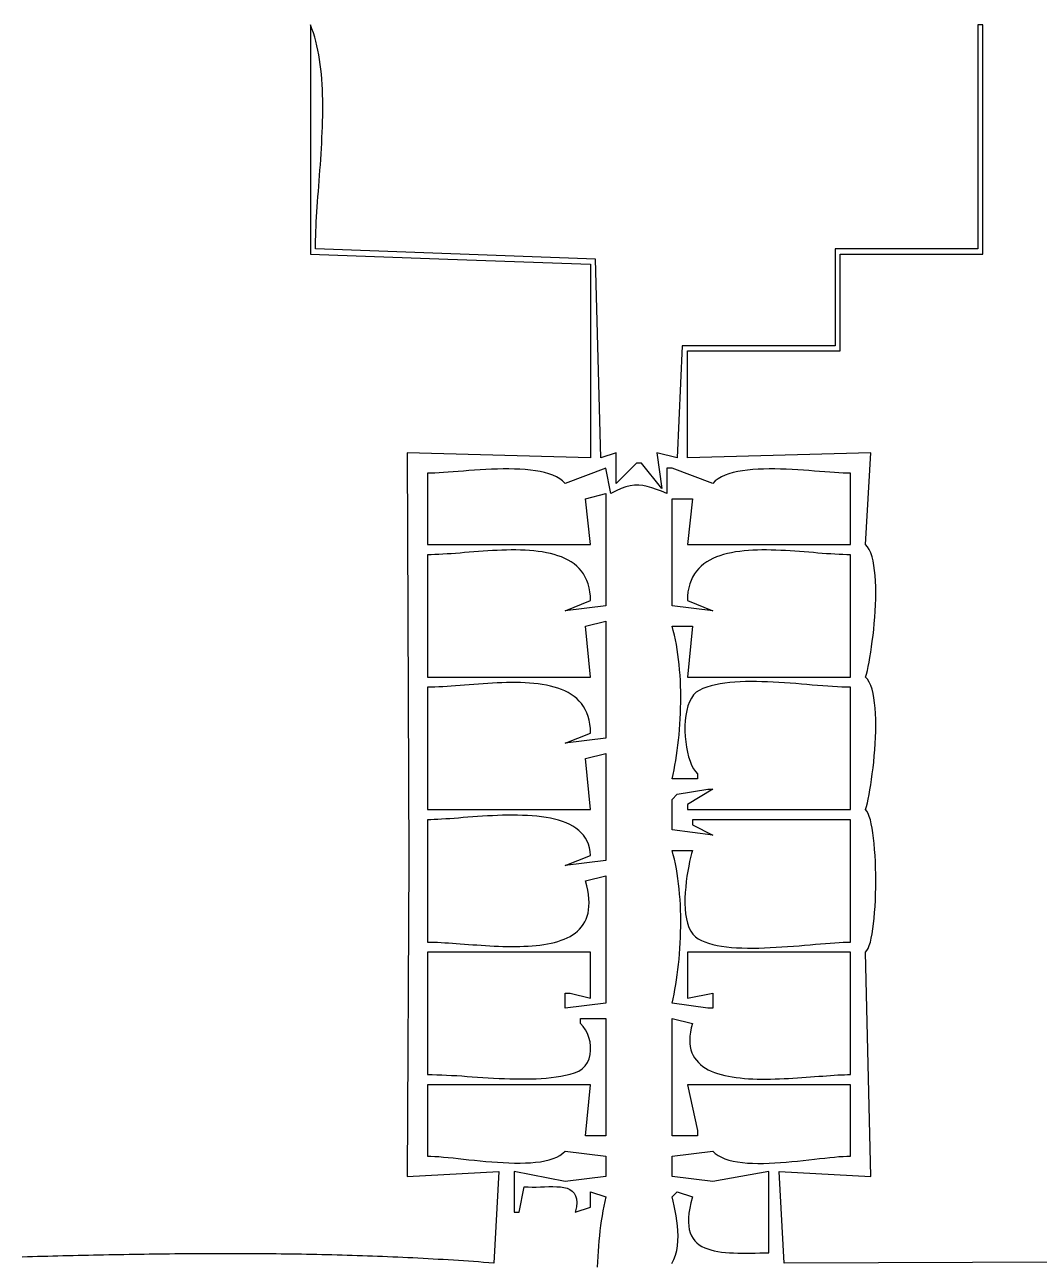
# Model space of a CAD drawing. Header units: metres. Extents: x 282 to 960, y 191 to 601.
# Drawn here: x 475.9 to 675.1, y 358 to 601 of the extents above; entities that cross this region are included whole.
import ezdxf

# ---------------------------------------------------------------- set-up
doc = ezdxf.new("R2010")
doc.units = ezdxf.units.M

msp = doc.modelspace()

# ---------------------------------------------------------------- linework, layer by layer
for p, q in [((532, 601), (532, 556)), ((532.308, 600.2232), (532, 601)), ((664, 601), (663, 601)), ((663, 601), (663, 557)), ((664, 556), (664, 601)), ((532.5913, 599.422), (532.308, 600.2232)), ((532.8508, 598.5975), (532.5913, 599.422)), ((533.0871, 597.7507), (532.8508, 598.5975)), ((533.3012, 596.8828), (533.0871, 597.7507)), ((533.4938, 595.9947), (533.3012, 596.8828)), ((533.6658, 595.0875), (533.4938, 595.9947)), ((533.8179, 594.1623), (533.6658, 595.0875)), ((533.9511, 593.2202), (533.8179, 594.1623)), ((534.0661, 592.2621), (533.9511, 593.2202)), ((534.1638, 591.2893), (534.0661, 592.2621)), ((534.2449, 590.3027), (534.1638, 591.2893)), ((534.3102, 589.3035), (534.2449, 590.3027)), ((534.3607, 588.2926), (534.3102, 589.3035)), ((534.3971, 587.2711), (534.3607, 588.2926)), ((534.4203, 586.2402), (534.3971, 587.2711)), ((534.4309, 585.2009), (534.4203, 586.2402)), ((534.4182, 583.1011), (534.43, 584.1541)), ((534.43, 584.1541), (534.4309, 585.2009)), ((534.3263, 579.9149), (534.3656, 580.9804)), ((534.3656, 580.9804), (534.3965, 582.0429)), ((534.3965, 582.0429), (534.4182, 583.1011)), ((534.226, 577.7788), (534.2795, 578.8474)), ((534.2795, 578.8474), (534.3263, 579.9149)), ((534.1021, 575.6431), (534.1666, 576.7104)), ((534.1666, 576.7104), (534.226, 577.7788)), ((533.9611, 573.5162), (534.0333, 574.578)), ((534.0333, 574.578), (534.1021, 575.6431)), ((533.732, 570.3612), (533.8096, 571.4068)), ((533.8096, 571.4068), (533.8863, 572.4588)), ((533.8863, 572.4588), (533.9611, 573.5162)), ((533.5771, 568.2938), (533.6542, 569.3232)), ((533.6542, 569.3232), (533.732, 570.3612)), ((533.3577, 565.2679), (533.428, 566.2651)), ((533.428, 566.2651), (533.5014, 567.2741)), ((533.5014, 567.2741), (533.5771, 568.2938)), ((533.2298, 563.3132), (533.2914, 564.2836)), ((533.2914, 564.2836), (533.3577, 565.2679)), ((533.0815, 560.4963), (533.124, 561.4185)), ((533.124, 561.4185), (533.1737, 562.3578)), ((533.1737, 562.3578), (533.2298, 563.3132)), ((533.0214, 558.7075), (533.0471, 559.5922)), ((533.0471, 559.5922), (533.0815, 560.4963)), ((533, 557), (533.0055, 557.843)), ((588, 555), (533, 557)), ((533.0055, 557.843), (533.0214, 558.7075)), ((663, 557), (635, 557)), ((635, 557), (635, 538)), ((532, 556), (559, 554.9854)), ((559, 554.9854), (587, 554)), ((589, 516), (588, 555)), ((636, 537), (636, 556)), ((636, 556), (664, 556)), ((587, 554), (587, 516)), ((605, 538), (604, 516)), ((635, 538), (605, 538)), ((606, 516), (606, 537)), ((606, 537), (636, 537)), ((587, 516), (551, 517)), ((551, 517), (551.321, 437)), ((592, 517), (589, 516)), ((592, 511), (592, 517)), ((604, 516), (600, 517)), ((600, 517), (601, 510)), ((642, 517), (606, 516)), ((641, 499), (642, 517)), ((555.6889, 513.0098), (555, 513)), ((555, 513), (555, 499)), ((556.4444, 513.0375), (555.6889, 513.0098)), ((557.2611, 513.0804), (556.4444, 513.0375)), ((558.1333, 513.1361), (557.2611, 513.0804)), ((559.0558, 513.2018), (558.1333, 513.1361)), ((560.0229, 513.2749), (559.0558, 513.2018)), ((561.0292, 513.3529), (560.0229, 513.2749)), ((562.0692, 513.433), (561.0292, 513.3529)), ((563.1374, 513.5128), (562.0692, 513.433)), ((564.2285, 513.5895), (563.1374, 513.5128)), ((565.3368, 513.6607), (564.2285, 513.5895)), ((566.4569, 513.7235), (565.3368, 513.6607)), ((567.5834, 513.7756), (566.4569, 513.7235)), ((568.7107, 513.8141), (567.5834, 513.7756)), ((569.8335, 513.8366), (568.7107, 513.8141)), ((570.9461, 513.8404), (569.8335, 513.8366)), ((572.0431, 513.8229), (570.9461, 513.8404)), ((573.1192, 513.7815), (572.0431, 513.8229)), ((574.1686, 513.7135), (573.1192, 513.7815)), ((575.1861, 513.6164), (574.1686, 513.7135)), ((576.1662, 513.4876), (575.1861, 513.6164)), ((577.1032, 513.3243), (576.1662, 513.4876)), ((577.9919, 513.1241), (577.1032, 513.3243)), ((578.8266, 512.8843), (577.9919, 513.1241)), ((579.6019, 512.6023), (578.8266, 512.8843)), ((590, 514), (582, 511)), ((591, 509), (590, 514)), ((596, 515), (592, 511)), ((597, 515), (596, 515)), ((601, 510), (597, 515)), ((603, 514), (602, 514)), ((602, 514), (602, 509)), ((611, 511), (603, 514)), ((614.1733, 512.8844), (613.398, 512.6023)), ((615.008, 513.1242), (614.1733, 512.8844)), ((615.8967, 513.3244), (615.008, 513.1242)), ((616.8337, 513.4876), (615.8967, 513.3244)), ((617.8137, 513.6165), (616.8337, 513.4876)), ((618.8312, 513.7136), (617.8137, 513.6165)), ((619.8807, 513.7815), (618.8312, 513.7136)), ((620.9567, 513.8229), (619.8807, 513.7815)), ((622.0538, 513.8405), (620.9567, 513.8229)), ((623.1664, 513.8367), (622.0538, 513.8405)), ((624.2891, 513.8142), (623.1664, 513.8367)), ((625.4165, 513.7756), (624.2891, 513.8142)), ((626.5429, 513.7236), (625.4165, 513.7756)), ((627.6631, 513.6607), (626.5429, 513.7236)), ((628.7714, 513.5896), (627.6631, 513.6607)), ((629.8624, 513.5128), (628.7714, 513.5896)), ((630.9307, 513.433), (629.8624, 513.5128)), ((631.9707, 513.3529), (630.9307, 513.433)), ((632.977, 513.2749), (631.9707, 513.3529)), ((633.9441, 513.2018), (632.977, 513.2749)), ((634.8665, 513.1361), (633.9441, 513.2018)), ((635.7388, 513.0805), (634.8665, 513.1361)), ((636.5554, 513.0375), (635.7388, 513.0805)), ((637.311, 513.0098), (636.5554, 513.0375)), ((638, 513), (637.311, 513.0098)), ((638, 499), (638, 513)), ((580.3124, 512.2755), (579.6019, 512.6023)), ((580.9526, 511.9012), (580.3124, 512.2755)), ((581.5169, 511.4769), (580.9526, 511.9012)), ((582, 511), (581.5169, 511.4769)), ((594.7786, 510.5316), (593.9104, 510.319)), ((595.6203, 510.6406), (594.7786, 510.5316)), ((596.4502, 510.6518), (595.6203, 510.6406)), ((597.2828, 510.5713), (596.4502, 510.6518)), ((598.1328, 510.4049), (597.2828, 510.5713)), ((599.0149, 510.1587), (598.1328, 510.4049)), ((611.483, 511.4769), (611, 511)), ((612.0473, 511.9012), (611.483, 511.4769)), ((612.6875, 512.2755), (612.0473, 511.9012)), ((613.398, 512.6023), (612.6875, 512.2755)), ((586, 508), (590, 509)), ((587, 499), (586, 508)), ((590, 509), (590, 487)), ((592.0357, 509.5591), (591, 509)), ((593.0009, 509.9969), (592.0357, 509.5591)), ((593.9104, 510.319), (593.0009, 509.9969)), ((599.9437, 509.8385), (599.0149, 510.1587)), ((600.9338, 509.4502), (599.9437, 509.8385)), ((602, 509), (600.9338, 509.4502)), ((603, 487), (603, 508)), ((603, 508), (607, 508)), ((607, 508), (606, 499)), ((555, 499), (587, 499)), ((606, 499), (638, 499)), ((641.3782, 498.5611), (641, 499)), ((641.7108, 498.0133), (641.3782, 498.5611)), ((555.715, 497.0071), (555, 497)), ((555, 497), (555, 473)), ((556.4577, 497.0275), (555.715, 497.0071)), ((557.2263, 497.0598), (556.4577, 497.0275)), ((558.0186, 497.1022), (557.2263, 497.0598)), ((558.8329, 497.1534), (558.0186, 497.1022)), ((559.6671, 497.2118), (558.8329, 497.1534)), ((560.5192, 497.2759), (559.6671, 497.2118)), ((561.3874, 497.3442), (560.5192, 497.2759)), ((562.2697, 497.4151), (561.3874, 497.3442)), ((563.1641, 497.4871), (562.2697, 497.4151)), ((564.0687, 497.5587), (563.1641, 497.4871)), ((564.9816, 497.6284), (564.0687, 497.5587)), ((565.9007, 497.6947), (564.9816, 497.6284)), ((566.8242, 497.756), (565.9007, 497.6947)), ((567.7501, 497.8108), (566.8242, 497.756)), ((568.6764, 497.8577), (567.7501, 497.8108)), ((569.6011, 497.895), (568.6764, 497.8577)), ((570.5225, 497.9213), (569.6011, 497.895)), ((571.4384, 497.935), (570.5225, 497.9213)), ((572.3469, 497.9346), (571.4384, 497.935)), ((573.2462, 497.9186), (572.3469, 497.9346)), ((574.1342, 497.8855), (573.2462, 497.9186)), ((575.009, 497.8338), (574.1342, 497.8855)), ((575.8686, 497.7619), (575.009, 497.8338)), ((576.7111, 497.6683), (575.8686, 497.7619)), ((577.5346, 497.5515), (576.7111, 497.6683)), ((578.337, 497.41), (577.5346, 497.5515)), ((579.1165, 497.2422), (578.337, 497.41)), ((579.8711, 497.0466), (579.1165, 497.2422)), ((580.5989, 496.8218), (579.8711, 497.0466)), ((581.2978, 496.5661), (580.5989, 496.8218)), ((581.966, 496.2782), (581.2978, 496.5661)), ((582.6015, 495.9563), (581.966, 496.2782)), ((583.2023, 495.5991), (582.6015, 495.9563)), ((610.3983, 495.9563), (609.7975, 495.5991)), ((611.0338, 496.2782), (610.3983, 495.9563)), ((611.702, 496.5661), (611.0338, 496.2782)), ((612.4009, 496.8218), (611.702, 496.5661)), ((613.1287, 497.0466), (612.4009, 496.8218)), ((613.8833, 497.2422), (613.1287, 497.0466)), ((614.6628, 497.41), (613.8833, 497.2422)), ((615.4653, 497.5515), (614.6628, 497.41)), ((616.2887, 497.6683), (615.4653, 497.5515)), ((617.1312, 497.7619), (616.2887, 497.6683)), ((617.9909, 497.8338), (617.1312, 497.7619)), ((618.8656, 497.8855), (617.9909, 497.8338)), ((619.7536, 497.9186), (618.8656, 497.8855)), ((620.6529, 497.9346), (619.7536, 497.9186)), ((621.5614, 497.935), (620.6529, 497.9346)), ((622.4774, 497.9213), (621.5614, 497.935)), ((623.3987, 497.895), (622.4774, 497.9213)), ((624.3235, 497.8577), (623.3987, 497.895)), ((625.2498, 497.8108), (624.3235, 497.8577)), ((626.1756, 497.756), (625.2498, 497.8108)), ((627.0991, 497.6947), (626.1756, 497.756)), ((628.0182, 497.6284), (627.0991, 497.6947)), ((628.9311, 497.5587), (628.0182, 497.6284)), ((629.8357, 497.4871), (628.9311, 497.5587)), ((630.7301, 497.4151), (629.8357, 497.4871)), ((631.6124, 497.3442), (630.7301, 497.4151)), ((632.4806, 497.2759), (631.6124, 497.3442)), ((633.3328, 497.2118), (632.4806, 497.2759)), ((634.167, 497.1534), (633.3328, 497.2118)), ((634.9812, 497.1022), (634.167, 497.1534)), ((635.7736, 497.0598), (634.9812, 497.1022)), ((636.5422, 497.0275), (635.7736, 497.0598)), ((637.2849, 497.0071), (636.5422, 497.0275)), ((638, 497), (637.2849, 497.0071)), ((638, 473), (638, 497)), ((641.9999, 497.3649), (641.7108, 498.0133)), ((642.2473, 496.6242), (641.9999, 497.3649)), ((642.455, 495.7993), (642.2473, 496.6242)), ((642.625, 494.8984), (642.455, 495.7993)), ((583.7666, 495.205), (583.2023, 495.5991)), ((584.2923, 494.7725), (583.7666, 495.205)), ((584.7774, 494.3001), (584.2923, 494.7725)), ((585.2202, 493.7861), (584.7774, 494.3001)), ((585.6185, 493.2293), (585.2202, 493.7861)), ((607.7797, 493.7861), (607.3813, 493.2293)), ((608.2224, 494.3001), (607.7797, 493.7861)), ((608.7076, 494.7725), (608.2224, 494.3001)), ((609.2333, 495.205), (608.7076, 494.7725)), ((609.7975, 495.5991), (609.2333, 495.205)), ((642.7594, 493.9298), (642.625, 494.8984)), ((642.86, 492.9016), (642.7594, 493.9298)), ((585.9705, 492.6279), (585.6185, 493.2293)), ((586.2742, 491.9805), (585.9705, 492.6279)), ((586.5276, 491.2855), (586.2742, 491.9805)), ((586.7289, 490.5415), (586.5276, 491.2855)), ((606.4722, 491.2855), (606.271, 490.5415)), ((606.7257, 491.9805), (606.4722, 491.2855)), ((607.0294, 492.6279), (606.7257, 491.9805)), ((607.3813, 493.2293), (607.0294, 492.6279)), ((642.929, 491.8223), (642.86, 492.9016)), ((642.9681, 490.6998), (642.929, 491.8223)), ((586.876, 489.7469), (586.7289, 490.5415)), ((586.967, 488.9003), (586.876, 489.7469)), ((587, 488), (586.967, 488.9003)), ((606.0329, 488.9003), (606, 488)), ((606.1239, 489.7469), (606.0329, 488.9003)), ((606.271, 490.5415), (606.1239, 489.7469)), ((642.9651, 488.3587), (642.9795, 489.5425)), ((642.9795, 489.5425), (642.9681, 490.6998)), ((582, 486), (587, 488)), ((590, 487), (582, 486)), ((611, 486), (603, 487)), ((606, 488), (611, 486)), ((642.8668, 485.944), (642.9268, 487.1564)), ((642.9268, 487.1564), (642.9651, 488.3587)), ((586, 483), (590, 484)), ((590, 484), (590, 461)), ((642.689, 483.5215), (642.7868, 484.7296)), ((642.7868, 484.7296), (642.8668, 485.944)), ((587, 473), (586, 483)), ((603.2406, 482.138), (603, 483)), ((603, 483), (607, 483)), ((603.4617, 481.2483), (603.2406, 482.138)), ((603.6637, 480.3326), (603.4617, 481.2483)), ((607, 483), (606, 473)), ((642.4478, 481.1572), (642.5754, 482.328)), ((642.5754, 482.328), (642.689, 483.5215)), ((603.8469, 479.393), (603.6637, 480.3326)), ((604.0115, 478.4315), (603.8469, 479.393)), ((642.0013, 477.8634), (642.1587, 478.9167)), ((642.1587, 478.9167), (642.3082, 480.0173)), ((642.3082, 480.0173), (642.4478, 481.1572)), ((604.1578, 477.4499), (604.0115, 478.4315)), ((604.2862, 476.4503), (604.1578, 477.4499)), ((604.397, 475.4346), (604.2862, 476.4503)), ((641.6703, 475.932), (641.8378, 476.8658)), ((641.8378, 476.8658), (642.0013, 477.8634)), ((604.4905, 474.4049), (604.397, 475.4346)), ((604.567, 473.363), (604.4905, 474.4049)), ((641.1637, 473.5961), (641.3313, 474.2889)), ((641.3313, 474.2889), (641.5008, 475.0703)), ((641.5008, 475.0703), (641.6703, 475.932)), ((555, 473), (587, 473)), ((563.1641, 471.4871), (562.2697, 471.4151)), ((564.0687, 471.5587), (563.1641, 471.4871)), ((564.9816, 471.6284), (564.0687, 471.5587)), ((565.9007, 471.6947), (564.9816, 471.6284)), ((566.8242, 471.756), (565.9007, 471.6947)), ((567.7501, 471.8108), (566.8242, 471.756)), ((568.6764, 471.8577), (567.7501, 471.8108)), ((569.6011, 471.895), (568.6764, 471.8577)), ((570.5225, 471.9213), (569.6011, 471.895)), ((571.4384, 471.935), (570.5225, 471.9213)), ((572.3469, 471.9346), (571.4384, 471.935)), ((573.2462, 471.9186), (572.3469, 471.9346)), ((574.1342, 471.8855), (573.2462, 471.9186)), ((575.009, 471.8338), (574.1342, 471.8855)), ((575.8686, 471.7619), (575.009, 471.8338)), ((576.7111, 471.6683), (575.8686, 471.7619)), ((577.5346, 471.5515), (576.7111, 471.6683)), ((578.337, 471.41), (577.5346, 471.5515)), ((604.6268, 472.3109), (604.567, 473.363)), ((604.6702, 471.2505), (604.6268, 472.3109)), ((606, 473), (638, 473)), ((611.5236, 471.4729), (610.657, 471.2603)), ((612.4282, 471.6512), (611.5236, 471.4729)), ((613.3676, 471.7975), (612.4282, 471.6512)), ((614.3387, 471.9136), (613.3676, 471.7975)), ((615.3382, 472.0016), (614.3387, 471.9136)), ((616.3628, 472.0637), (615.3382, 472.0016)), ((617.4094, 472.1018), (616.3628, 472.0637)), ((618.4747, 472.118), (617.4094, 472.1018)), ((619.5556, 472.1144), (618.4747, 472.118)), ((620.6488, 472.093), (619.5556, 472.1144)), ((621.7511, 472.0558), (620.6488, 472.093)), ((622.8592, 472.005), (621.7511, 472.0558)), ((623.9701, 471.9426), (622.8592, 472.005)), ((625.0803, 471.8707), (623.9701, 471.9426)), ((626.1868, 471.7912), (625.0803, 471.8707)), ((627.2863, 471.7062), (626.1868, 471.7912)), ((628.3757, 471.6179), (627.2863, 471.7062)), ((629.4515, 471.5282), (628.3757, 471.6179)), ((630.5108, 471.4393), (629.4515, 471.5282)), ((641, 473), (641.1637, 473.5961)), ((641.3782, 472.5611), (641, 473)), ((641.7108, 472.0133), (641.3782, 472.5611)), ((641.9999, 471.3649), (641.7108, 472.0133)), ((555.715, 471.0071), (555, 471)), ((555, 471), (555, 447)), ((556.4577, 471.0275), (555.715, 471.0071)), ((557.2263, 471.0598), (556.4577, 471.0275)), ((558.0186, 471.1022), (557.2263, 471.0598)), ((558.8329, 471.1534), (558.0186, 471.1022)), ((559.6671, 471.2118), (558.8329, 471.1534)), ((560.5192, 471.2759), (559.6671, 471.2118)), ((561.3874, 471.3442), (560.5192, 471.2759)), ((562.2697, 471.4151), (561.3874, 471.3442)), ((579.1165, 471.2422), (578.337, 471.41)), ((579.8711, 471.0466), (579.1165, 471.2422)), ((580.5989, 470.8218), (579.8711, 471.0466)), ((581.2978, 470.5661), (580.5989, 470.8218)), ((581.966, 470.2782), (581.2978, 470.5661)), ((582.6015, 469.9563), (581.966, 470.2782)), ((583.2023, 469.5991), (582.6015, 469.9563)), ((583.7666, 469.205), (583.2023, 469.5991)), ((584.2923, 468.7725), (583.7666, 469.205)), ((604.6975, 470.184), (604.6702, 471.2505)), ((604.7091, 469.1131), (604.6975, 470.184)), ((604.7051, 468.04), (604.7091, 469.1131)), ((607.2294, 469.5131), (606.7927, 468.8865)), ((607.737, 470.0212), (607.2294, 469.5131)), ((608.3178, 470.3966), (607.737, 470.0212)), ((609.0509, 470.7242), (608.3178, 470.3966)), ((609.8317, 471.0114), (609.0509, 470.7242)), ((610.657, 471.2603), (609.8317, 471.0114)), ((631.5502, 471.3531), (630.5108, 471.4393)), ((632.5665, 471.2717), (631.5502, 471.3531)), ((633.5566, 471.1973), (632.5665, 471.2717)), ((634.5171, 471.1317), (633.5566, 471.1973)), ((635.445, 471.0771), (634.5171, 471.1317)), ((636.3368, 471.0356), (635.445, 471.0771)), ((637.1896, 471.0092), (636.3368, 471.0356)), ((638, 471), (637.1896, 471.0092)), ((638, 447), (638, 471)), ((642.2472, 470.6242), (641.9999, 471.3649)), ((642.455, 469.7993), (642.2472, 470.6242)), ((642.625, 468.8984), (642.455, 469.7993)), ((584.7774, 468.3001), (584.2923, 468.7725)), ((585.2202, 467.7861), (584.7774, 468.3001)), ((585.6185, 467.2293), (585.2202, 467.7861)), ((585.9705, 466.6279), (585.6185, 467.2293)), ((586.2742, 465.9805), (585.9705, 466.6279)), ((604.6521, 465.8945), (604.6861, 466.9664)), ((604.6861, 466.9664), (604.7051, 468.04)), ((606.1226, 467.3352), (605.8846, 466.4392)), ((606.4245, 468.1558), (606.1226, 467.3352)), ((606.7927, 468.8865), (606.4245, 468.1558)), ((642.7594, 467.9298), (642.625, 468.8984)), ((642.86, 466.9016), (642.7594, 467.9298)), ((642.9289, 465.8223), (642.86, 466.9016)), ((586.5276, 465.2855), (586.2742, 465.9805)), ((586.7289, 464.5415), (586.5276, 465.2855)), ((586.876, 463.7469), (586.7289, 464.5415)), ((604.541, 463.7634), (604.6037, 464.8262)), ((604.6037, 464.8262), (604.6521, 465.8945)), ((605.5917, 464.478), (605.5322, 463.4416)), ((605.7085, 465.482), (605.5917, 464.478)), ((605.8846, 466.4392), (605.7085, 465.482)), ((642.9681, 464.6998), (642.9289, 465.8223)), ((642.9794, 463.5425), (642.9681, 464.6998)), ((582, 460), (587, 462)), ((586.967, 462.9003), (586.876, 463.7469)), ((587, 462), (586.967, 462.9003)), ((604.3741, 461.6623), (604.4644, 462.7081)), ((604.4644, 462.7081), (604.541, 463.7634)), ((605.5322, 463.4416), (605.5275, 462.3871)), ((605.5275, 462.3871), (605.5755, 461.3288)), ((642.9268, 461.1564), (642.965, 462.3587)), ((642.965, 462.3587), (642.9794, 463.5425)), ((590, 461), (582, 460)), ((604.0248, 458.6012), (604.154, 459.6068)), ((604.154, 459.6068), (604.2706, 460.6279)), ((604.2706, 460.6279), (604.3741, 461.6623)), ((605.5755, 461.3288), (605.6739, 460.2811)), ((605.6739, 460.2811), (605.8203, 459.2582)), ((642.7868, 458.7296), (642.8667, 459.944)), ((642.8667, 459.944), (642.9268, 461.1564)), ((586, 457), (590, 458)), ((587, 447), (586, 457)), ((590, 458), (590, 437)), ((603.7294, 456.6439), (603.8831, 457.6129)), ((603.8831, 457.6129), (604.0248, 458.6012)), ((605.8203, 459.2582), (606.0125, 458.2746)), ((606.0125, 458.2746), (606.2482, 457.3446)), ((606.2482, 457.3446), (606.5252, 456.4825)), ((642.5753, 456.328), (642.689, 457.5215)), ((642.689, 457.5215), (642.7868, 458.7296)), ((603.1989, 453.8722), (603.387, 454.7715)), ((603.387, 454.7715), (603.5639, 455.6961)), ((603.5639, 455.6961), (603.7294, 456.6439)), ((606.5252, 456.4825), (606.8411, 455.7026)), ((606.8411, 455.7026), (607.1937, 455.0193)), ((607.1937, 455.0193), (607.5808, 454.447)), ((642.3082, 454.0173), (642.4477, 455.1572)), ((642.4477, 455.1572), (642.5753, 456.328)), ((603, 453), (603.1989, 453.8722)), ((608, 453), (603, 453)), ((607.5808, 454.447), (608, 454)), ((608, 454), (608, 453)), ((642.0012, 451.8634), (642.1587, 452.9167)), ((642.1587, 452.9167), (642.3082, 454.0173)), ((603, 449), (604, 450)), ((604, 450), (610, 451)), ((611, 451), (606, 448)), ((610, 451), (611, 451)), ((641.5008, 449.0703), (641.6703, 449.932)), ((641.6703, 449.932), (641.8378, 450.8658)), ((641.8378, 450.8658), (642.0012, 451.8634)), ((603, 443), (603, 449)), ((606, 448), (606, 447)), ((641, 447), (641.1637, 447.5961)), ((641.1637, 447.5961), (641.3313, 448.2889)), ((641.3313, 448.2889), (641.5008, 449.0703)), ((555, 447), (587, 447)), ((555.6319, 445.0071), (555, 445)), ((555, 445), (555, 421)), ((556.307, 445.0277), (555.6319, 445.0071)), ((557.0225, 445.0599), (556.307, 445.0277)), ((557.7756, 445.1024), (557.0225, 445.0599)), ((558.5635, 445.1535), (557.7756, 445.1024)), ((559.3835, 445.2117), (558.5635, 445.1535)), ((560.2328, 445.2753), (559.3835, 445.2117)), ((561.1087, 445.3429), (560.2328, 445.2753)), ((562.0084, 445.4129), (561.1087, 445.3429)), ((562.9291, 445.4836), (562.0084, 445.4129)), ((563.868, 445.5536), (562.9291, 445.4836)), ((564.8224, 445.6212), (563.868, 445.5536)), ((565.7896, 445.6849), (564.8224, 445.6212)), ((566.7667, 445.7431), (565.7896, 445.6849)), ((567.7509, 445.7942), (566.7667, 445.7431)), ((568.7397, 445.8368), (567.7509, 445.7942)), ((569.73, 445.8691), (568.7397, 445.8368)), ((570.7193, 445.8897), (569.73, 445.8691)), ((571.7047, 445.897), (570.7193, 445.8897)), ((572.6834, 445.8894), (571.7047, 445.897)), ((573.6527, 445.8654), (572.6834, 445.8894)), ((574.6099, 445.8233), (573.6527, 445.8654)), ((575.5521, 445.7616), (574.6099, 445.8233)), ((576.4766, 445.6788), (575.5521, 445.7616)), ((577.3807, 445.5733), (576.4766, 445.6788)), ((578.2615, 445.4434), (577.3807, 445.5733)), ((579.1163, 445.2877), (578.2615, 445.4434)), ((579.9423, 445.1046), (579.1163, 445.2877)), ((580.7368, 444.8924), (579.9423, 445.1046)), ((581.497, 444.6497), (580.7368, 444.8924)), ((606, 447), (638, 447)), ((638, 445), (607, 445)), ((607, 445), (607, 444)), ((638, 421), (638, 445)), ((641.2563, 446.6813), (641, 447)), ((641.495, 446.2355), (641.2563, 446.6813)), ((641.7159, 445.6716), (641.495, 446.2355)), ((641.9192, 444.9987), (641.7159, 445.6716)), ((642.1049, 444.2258), (641.9192, 444.9987)), ((582.2202, 444.3749), (581.497, 444.6497)), ((582.9035, 444.0664), (582.2202, 444.3749)), ((583.5442, 443.7226), (582.9035, 444.0664)), ((584.1396, 443.3419), (583.5442, 443.7226)), ((584.6868, 442.9229), (584.1396, 443.3419)), ((585.1831, 442.4639), (584.6868, 442.9229)), ((585.6258, 441.9633), (585.1831, 442.4639)), ((611, 442), (603, 443)), ((607, 444), (611, 442)), ((642.2728, 443.3622), (642.1049, 444.2258)), ((642.4231, 442.4167), (642.2728, 443.3622)), ((642.5557, 441.3986), (642.4231, 442.4167)), ((586.012, 441.4197), (585.6258, 441.9633)), ((586.339, 440.8314), (586.012, 441.4197)), ((586.6041, 440.1968), (586.339, 440.8314)), ((586.8045, 439.5144), (586.6041, 440.1968)), ((642.6706, 440.3169), (642.5557, 441.3986)), ((642.7678, 439.1806), (642.6706, 440.3169)), ((582, 436), (587, 438)), ((586.9373, 438.7827), (586.8045, 439.5144)), ((587, 438), (586.9373, 438.7827)), ((603.2406, 438.138), (603, 439)), ((603, 439), (607, 439)), ((603.4617, 437.2483), (603.2406, 438.138)), ((606.6361, 437.6224), (606.4487, 436.7968)), ((606.8216, 438.361), (606.6361, 437.6224)), ((607, 439), (606.8216, 438.361)), ((642.8474, 437.999), (642.7678, 439.1806)), ((642.9092, 436.781), (642.8474, 437.999)), ((551.321, 437), (551, 375)), ((590, 437), (582, 436)), ((603.6637, 436.3326), (603.4617, 437.2483)), ((603.8469, 435.393), (603.6637, 436.3326)), ((604.0115, 434.4315), (603.8469, 435.393)), ((606.2649, 435.8968), (606.0901, 434.935)), ((606.4487, 436.7968), (606.2649, 435.8968)), ((642.9534, 435.5358), (642.9092, 436.781)), ((642.98, 434.2724), (642.9534, 435.5358)), ((586, 433), (590, 434)), ((586.2556, 432.0576), (586, 433)), ((590, 434), (590, 409)), ((604.1578, 433.4499), (604.0115, 434.4315)), ((604.2862, 432.4503), (604.1578, 433.4499)), ((605.7889, 432.8763), (605.6733, 431.8046)), ((605.9296, 433.924), (605.7889, 432.8763)), ((606.0901, 434.935), (605.9296, 433.924)), ((642.9888, 432.9999), (642.98, 434.2724)), ((642.98, 431.7274), (642.9888, 432.9999)), ((586.4529, 431.1606), (586.2556, 432.0576)), ((586.5935, 430.3079), (586.4529, 431.1606)), ((586.6788, 429.4985), (586.5935, 430.3079)), ((604.397, 431.4346), (604.2862, 432.4503)), ((604.4905, 430.4049), (604.397, 431.4346)), ((604.567, 429.363), (604.4905, 430.4049)), ((605.5883, 430.7214), (605.5392, 429.6393)), ((605.6733, 431.8046), (605.5883, 430.7214)), ((642.9092, 429.2188), (642.9534, 430.464)), ((642.9534, 430.464), (642.98, 431.7274)), ((586.6198, 427.3193), (586.6904, 428.0052)), ((586.7106, 428.7313), (586.6788, 429.4985)), ((586.6904, 428.0052), (586.7106, 428.7313)), ((604.6268, 428.3109), (604.567, 429.363)), ((604.6702, 427.2505), (604.6268, 428.3109)), ((605.5392, 429.6393), (605.5314, 428.5709)), ((605.5314, 428.5709), (605.5703, 427.5288)), ((642.7678, 426.8192), (642.8474, 428.0008)), ((642.8474, 428.0008), (642.9092, 429.2188)), ((585.8647, 424.9557), (586.1212, 425.4917)), ((586.1212, 425.4917), (586.3336, 426.0636)), ((586.3336, 426.0636), (586.5003, 426.6724)), ((586.5003, 426.6724), (586.6198, 427.3193)), ((604.6975, 426.184), (604.6702, 427.2505)), ((604.7091, 425.1131), (604.6975, 426.184)), ((605.5703, 427.5288), (605.6613, 426.5256)), ((605.6613, 426.5256), (605.8098, 425.5738)), ((605.8098, 425.5738), (606.0212, 424.6861)), ((642.5557, 424.6013), (642.6706, 425.683)), ((642.6706, 425.683), (642.7678, 426.8192)), ((583.9766, 422.7778), (584.4297, 423.1499)), ((584.4297, 423.1499), (584.8467, 423.5527)), ((584.8467, 423.5527), (585.2259, 423.9873)), ((585.2259, 423.9873), (585.5657, 424.4546)), ((585.5657, 424.4546), (585.8647, 424.9557)), ((604.6521, 421.8945), (604.6861, 422.9664)), ((604.6861, 422.9664), (604.7051, 424.04)), ((604.7051, 424.04), (604.7091, 425.1131)), ((606.0212, 424.6861), (606.3008, 423.8751)), ((606.3008, 423.8751), (606.6541, 423.1533)), ((606.6541, 423.1533), (607.0865, 422.5333)), ((642.2728, 422.6377), (642.4231, 423.5831)), ((642.4231, 423.5831), (642.5557, 424.6013)), ((555, 421), (555.6269, 420.9945)), ((555.6269, 420.9945), (556.2794, 420.9787)), ((556.2794, 420.9787), (556.9561, 420.9538)), ((556.9561, 420.9538), (557.6552, 420.9207)), ((557.6552, 420.9207), (558.3753, 420.8805)), ((558.3753, 420.8805), (559.1146, 420.8343)), ((559.1146, 420.8343), (559.8717, 420.783)), ((559.8717, 420.783), (560.6449, 420.7278)), ((560.6449, 420.7278), (561.4327, 420.6697)), ((561.4327, 420.6697), (562.2335, 420.6097)), ((562.2335, 420.6097), (563.0456, 420.5489)), ((563.0456, 420.5489), (563.8676, 420.4883)), ((563.8676, 420.4883), (564.6978, 420.4291)), ((564.6978, 420.4291), (565.5346, 420.3721)), ((577.0596, 420.4082), (577.8058, 420.5122)), ((577.8058, 420.5122), (578.5333, 420.6354)), ((578.5333, 420.6354), (579.2405, 420.7787)), ((579.2405, 420.7787), (579.9257, 420.9433)), ((579.9257, 420.9433), (580.5876, 421.1302)), ((580.5876, 421.1302), (581.2243, 421.3403)), ((581.2243, 421.3403), (581.8344, 421.5749)), ((581.8344, 421.5749), (582.4163, 421.8348)), ((582.4163, 421.8348), (582.9683, 422.1213)), ((582.9683, 422.1213), (583.489, 422.4352)), ((583.489, 422.4352), (583.9766, 422.7778)), ((604.541, 419.7634), (604.6037, 420.8262)), ((604.6037, 420.8262), (604.6521, 421.8945)), ((607.0865, 422.5333), (607.6034, 422.0277)), ((607.6033, 422.0277), (608.1461, 421.6485)), ((608.1461, 421.6485), (608.7595, 421.3114)), ((608.7595, 421.3114), (609.4388, 421.0145)), ((609.4388, 421.0145), (610.1797, 420.7557)), ((610.1797, 420.7557), (610.9779, 420.5332)), ((610.9779, 420.5332), (611.8287, 420.3449)), ((629.0142, 420.377), (630.0862, 420.4687)), ((630.0862, 420.4687), (631.1314, 420.5592)), ((631.1314, 420.5592), (632.1454, 420.6464)), ((632.1454, 420.6464), (633.1239, 420.7283)), ((633.1239, 420.7283), (634.0624, 420.8031)), ((634.0624, 420.8031), (634.9564, 420.8687)), ((634.9564, 420.8687), (635.8016, 420.9232)), ((635.8016, 420.9232), (636.5935, 420.9645)), ((636.5935, 420.9645), (637.3278, 420.9908)), ((637.3278, 420.9908), (638, 421)), ((641.7159, 420.3283), (641.9192, 421.0012)), ((641.9192, 421.0012), (642.1049, 421.774)), ((642.1049, 421.774), (642.2728, 422.6377)), ((587, 419), (555, 419)), ((555, 419), (555, 395)), ((565.5346, 420.3721), (566.3765, 420.3186)), ((566.3765, 420.3186), (567.2219, 420.2695)), ((567.2219, 420.2695), (568.0691, 420.2259)), ((568.0691, 420.2259), (568.9166, 420.1888)), ((568.9166, 420.1888), (569.7629, 420.1593)), ((569.7629, 420.1593), (570.6062, 420.1384)), ((570.6062, 420.1384), (571.4451, 420.1272)), ((571.4451, 420.1272), (572.278, 420.1268)), ((572.278, 420.1268), (573.1033, 420.1381)), ((573.1033, 420.1381), (573.9193, 420.1622)), ((573.9193, 420.1622), (574.7245, 420.2003)), ((574.7245, 420.2003), (575.5174, 420.2532)), ((575.5174, 420.2532), (576.2963, 420.3222)), ((576.2963, 420.3222), (577.0596, 420.4082)), ((587, 410), (587, 419)), ((604.3741, 417.6623), (604.4644, 418.7081)), ((604.4644, 418.7081), (604.541, 419.7634)), ((638, 419), (606, 419)), ((606, 419), (606, 410)), ((611.8287, 420.3449), (612.728, 420.1888)), ((612.728, 420.1888), (613.6712, 420.063)), ((613.6712, 420.063), (614.6538, 419.9655)), ((614.6538, 419.9655), (615.6716, 419.8944)), ((615.6716, 419.8944), (616.7201, 419.8476)), ((616.7201, 419.8476), (617.7948, 419.8232)), ((617.7948, 419.8232), (618.8913, 419.8193)), ((618.8913, 419.8193), (620.0053, 419.8338)), ((620.0053, 419.8338), (621.1323, 419.8647)), ((621.1323, 419.8647), (622.2678, 419.9102)), ((622.2678, 419.9102), (623.4076, 419.9682)), ((623.4076, 419.9682), (624.547, 420.0367)), ((624.547, 420.0367), (625.6819, 420.1138)), ((625.6819, 420.1138), (626.8076, 420.1976)), ((626.8076, 420.1976), (627.9199, 420.286)), ((627.9199, 420.286), (629.0142, 420.377)), ((638, 395), (638, 419)), ((641, 419), (641.2563, 419.3186)), ((642, 375), (641, 419)), ((641.2563, 419.3186), (641.495, 419.7644)), ((641.495, 419.7644), (641.7159, 420.3283)), ((604.0248, 414.6012), (604.154, 415.6068)), ((604.154, 415.6068), (604.2706, 416.6279)), ((604.2706, 416.6279), (604.3741, 417.6623)), ((603.7294, 412.6439), (603.8831, 413.6129)), ((603.8831, 413.6129), (604.0248, 414.6012)), ((582, 408), (582, 411)), ((582, 411), (583, 411)), ((583, 411), (587, 410)), ((603.1989, 409.8722), (603.387, 410.7715)), ((603.387, 410.7715), (603.5639, 411.6961)), ((603.5639, 411.6961), (603.7294, 412.6439)), ((606, 410), (611, 411)), ((611, 411), (611, 408)), ((590, 409), (582, 408)), ((603, 409), (603.1989, 409.8722)), ((610, 408), (603, 409)), ((585, 405), (585, 406)), ((585, 406), (590, 406)), ((590, 406), (590, 383)), ((603, 383), (603, 406)), ((603, 406), (607, 405)), ((611, 408), (610, 408)), ((585.5411, 404.4413), (585, 405)), ((586.0059, 403.7875), (585.5411, 404.4413)), ((586.3895, 403.0571), (586.0059, 403.7875)), ((606.7726, 404.1381), (606.6107, 403.3211)), ((607, 405), (606.7726, 404.1381)), ((586.6871, 402.2688), (586.3895, 403.0571)), ((586.8936, 401.4414), (586.6871, 402.2688)), ((587.0043, 400.5936), (586.8936, 401.4414)), ((606.5123, 402.5476), (606.4755, 401.8167)), ((606.4755, 401.8167), (606.4982, 401.1272)), ((606.4982, 401.1272), (606.5785, 400.478)), ((606.6107, 403.3211), (606.5123, 402.5476)), ((586.7123, 398.1142), (586.9186, 398.9112)), ((586.9186, 398.9112), (587.0143, 399.7439)), ((587.0143, 399.7439), (587.0043, 400.5936)), ((606.5785, 400.478), (606.7143, 399.868)), ((606.7143, 399.868), (606.9036, 399.2961)), ((606.9036, 399.2961), (607.1445, 398.7612)), ((607.1445, 398.7612), (607.435, 398.2621)), ((585.3814, 396.1238), (585.9487, 396.7018)), ((585.9487, 396.7018), (586.3907, 397.3715)), ((586.3907, 397.3715), (586.7123, 398.1142)), ((607.435, 398.2621), (607.7731, 397.7978)), ((607.7731, 397.7978), (608.1568, 397.3672)), ((608.1568, 397.3672), (608.584, 396.9691)), ((608.584, 396.9691), (609.0528, 396.6024)), ((609.0528, 396.6024), (609.5613, 396.2661)), ((609.5613, 396.2661), (610.1073, 395.9589)), ((555, 395), (555.9075, 394.9926)), ((555.9075, 394.9926), (556.8363, 394.9715)), ((556.8363, 394.9715), (557.7847, 394.9385)), ((557.7847, 394.9385), (558.7511, 394.8951)), ((558.7511, 394.8951), (559.7337, 394.8431)), ((559.7337, 394.8431), (560.731, 394.7841)), ((560.731, 394.7841), (561.7412, 394.7197)), ((561.7412, 394.7197), (562.7627, 394.6516)), ((562.7627, 394.6516), (563.7938, 394.5816)), ((563.7938, 394.5816), (564.8327, 394.5111)), ((564.8327, 394.5111), (565.878, 394.442)), ((565.878, 394.442), (566.9278, 394.3759)), ((566.9278, 394.3759), (567.9804, 394.3144)), ((567.9804, 394.3144), (569.0343, 394.2592)), ((569.0343, 394.2592), (570.0878, 394.2119)), ((570.0878, 394.2119), (571.1391, 394.1743)), ((571.1391, 394.1743), (572.1866, 394.148)), ((572.1866, 394.148), (573.2287, 394.1346)), ((573.2287, 394.1346), (574.2636, 394.1358)), ((574.2636, 394.1358), (575.2897, 394.1534)), ((575.2897, 394.1534), (576.3053, 394.1888)), ((576.3053, 394.1888), (577.3088, 394.2439)), ((577.3088, 394.2439), (578.2984, 394.3202)), ((578.2984, 394.3202), (579.2725, 394.4194)), ((579.2725, 394.4194), (580.2294, 394.5433)), ((580.2294, 394.5433), (581.1675, 394.6934)), ((581.1675, 394.6934), (582.085, 394.8714)), ((582.085, 394.8714), (582.9803, 395.079)), ((582.9803, 395.079), (583.8518, 395.3179)), ((583.8518, 395.3179), (584.6841, 395.6563)), ((584.6841, 395.6563), (585.3814, 396.1238)), ((610.1073, 395.9589), (610.689, 395.6799)), ((610.689, 395.6799), (611.3043, 395.4279)), ((611.3043, 395.4279), (611.9512, 395.2017)), ((611.9512, 395.2017), (612.6278, 395.0004)), ((612.6278, 395.0004), (613.332, 394.8227)), ((613.332, 394.8227), (614.0619, 394.6675)), ((614.0619, 394.6675), (614.8154, 394.5338)), ((614.8154, 394.5338), (615.5906, 394.4204)), ((615.5906, 394.4204), (616.3855, 394.3263)), ((616.3855, 394.3263), (617.198, 394.2503)), ((617.198, 394.2503), (618.0262, 394.1913)), ((618.0262, 394.1913), (618.8682, 394.1482)), ((618.8682, 394.1482), (619.7218, 394.1199)), ((619.7218, 394.1199), (620.5851, 394.1053)), ((620.5851, 394.1053), (621.4562, 394.1032)), ((621.4562, 394.1032), (622.3329, 394.1126)), ((622.3329, 394.1126), (623.2134, 394.1324)), ((623.2134, 394.1324), (624.0956, 394.1614)), ((624.0956, 394.1614), (624.9776, 394.1986)), ((624.9776, 394.1986), (625.8573, 394.2427)), ((625.8573, 394.2427), (626.7328, 394.2928)), ((626.7328, 394.2928), (627.602, 394.3477)), ((627.602, 394.3477), (628.463, 394.4063)), ((628.463, 394.4063), (629.3138, 394.4675)), ((629.3138, 394.4675), (630.1523, 394.5302)), ((630.1523, 394.5302), (630.9767, 394.5932)), ((630.9767, 394.5932), (631.7848, 394.6555)), ((631.7848, 394.6555), (632.5747, 394.716)), ((632.5747, 394.716), (633.3445, 394.7735)), ((633.3445, 394.7735), (634.092, 394.8269)), ((634.092, 394.8269), (634.8154, 394.8752)), ((634.8154, 394.8752), (635.5127, 394.9171)), ((635.5127, 394.9171), (636.1817, 394.9517)), ((636.1817, 394.9517), (636.8206, 394.9778)), ((636.8206, 394.9778), (637.4273, 394.9942)), ((637.4273, 394.9942), (638, 395)), ((587, 393), (555, 393)), ((555, 393), (555, 379)), ((586, 383), (587, 393)), ((638, 393), (606, 393)), ((606, 393), (608, 384)), ((638, 379), (638, 393)), ((608, 384), (608, 383)), ((590, 383), (586, 383)), ((608, 383), (603, 383)), ((580.3528, 378.8036), (580.9823, 379.1477)), ((580.9823, 379.1477), (581.5332, 379.5455)), ((581.5332, 379.5455), (582, 380)), ((582, 380), (590, 379)), ((603, 379), (611, 380)), ((611, 380), (611.477, 379.5334)), ((611.477, 379.5334), (612.0363, 379.1252)), ((612.0363, 379.1252), (612.6723, 378.7723)), ((555, 379), (555.6805, 378.9873)), ((555.6805, 378.9873), (556.43, 378.9514)), ((556.43, 378.9514), (557.2427, 378.8952)), ((557.2427, 378.8952), (558.1131, 378.8217)), ((558.1131, 378.8217), (559.0354, 378.7338)), ((559.0354, 378.7338), (560.004, 378.6344)), ((560.004, 378.6344), (561.0131, 378.5266)), ((561.0131, 378.5266), (562.0572, 378.4132)), ((562.0572, 378.4132), (563.1305, 378.2973)), ((563.1305, 378.2973), (564.2274, 378.1818)), ((564.2274, 378.1818), (565.3421, 378.0697)), ((565.3421, 378.0697), (566.4691, 377.9639)), ((566.4691, 377.9639), (567.6026, 377.8674)), ((567.6026, 377.8674), (568.737, 377.7831)), ((568.737, 377.7831), (569.8666, 377.714)), ((569.8666, 377.714), (570.9858, 377.6631)), ((570.9858, 377.6631), (572.0887, 377.6333)), ((572.0887, 377.6333), (573.1699, 377.6275)), ((573.1699, 377.6275), (574.2236, 377.6488)), ((574.2236, 377.6488), (575.244, 377.7002)), ((575.244, 377.7002), (576.2257, 377.7844)), ((576.2257, 377.7844), (577.1629, 377.9046)), ((577.1629, 377.9046), (578.0498, 378.0636)), ((578.0498, 378.0636), (578.8809, 378.2645)), ((578.8809, 378.2645), (579.6505, 378.5102)), ((579.6505, 378.5102), (580.3528, 378.8036)), ((590, 379), (590, 375)), ((603, 375), (603, 379)), ((612.6723, 378.7723), (613.3794, 378.4716)), ((613.3794, 378.4716), (614.1523, 378.22)), ((614.1523, 378.22), (614.9852, 378.0146)), ((614.9852, 378.0146), (615.8728, 377.8522)), ((615.8728, 377.8522), (616.8093, 377.7299)), ((616.8093, 377.7299), (617.7894, 377.6445)), ((617.7894, 377.6445), (618.8074, 377.5931)), ((618.8074, 377.5931), (619.8579, 377.5725)), ((619.8579, 377.5725), (620.9352, 377.5797)), ((620.9352, 377.5797), (622.0339, 377.6117)), ((622.0339, 377.6117), (623.1485, 377.6653)), ((623.1485, 377.6653), (624.2733, 377.7377)), ((624.2733, 377.7377), (625.4028, 377.8256)), ((625.4028, 377.8256), (626.5316, 377.9261)), ((626.5316, 377.9261), (627.6541, 378.036)), ((627.6541, 378.036), (628.7646, 378.1525)), ((628.7646, 378.1525), (629.8578, 378.2723)), ((629.8578, 378.2723), (630.9281, 378.3925)), ((630.9281, 378.3925), (631.9698, 378.5099)), ((631.9698, 378.5099), (632.9776, 378.6216)), ((632.9776, 378.6216), (633.9458, 378.7245)), ((633.9458, 378.7245), (634.869, 378.8155)), ((634.869, 378.8155), (635.7415, 378.8916)), ((635.7415, 378.8916), (636.5578, 378.9498)), ((636.5578, 378.9498), (637.3125, 378.9869)), ((637.3125, 378.9869), (638, 379)), ((551, 375), (569, 376)), ((569, 376), (568, 358)), ((582, 374), (572, 376)), ((572, 376), (572, 368)), ((590, 375), (582, 374)), ((611, 374), (603, 375)), ((622, 376), (611, 374)), ((622, 360), (622, 376)), ((625, 358), (624, 376)), ((624, 376), (642, 375)), ((573, 368), (574, 373)), ((574, 373), (574.751, 372.9412)), ((574.751, 372.9412), (575.5352, 372.9205)), ((575.5352, 372.9205), (576.3421, 372.9271)), ((576.3421, 372.9271), (577.1617, 372.9502)), ((577.1617, 372.9502), (577.9835, 372.9792)), ((577.9835, 372.9792), (578.7975, 373.0033)), ((578.7975, 373.0033), (579.5933, 373.0118)), ((579.5933, 373.0118), (580.3607, 372.9941)), ((580.3607, 372.9941), (581.0895, 372.9394)), ((581.0895, 372.9394), (581.7694, 372.8369)), ((581.7694, 372.8369), (582.3902, 372.676)), ((582.3902, 372.676), (582.9417, 372.446)), ((582.9417, 372.446), (583.4136, 372.1361)), ((583.4136, 372.1361), (583.7956, 371.7357)), ((587, 369), (587, 372)), ((587, 372), (590, 371)), ((603, 371), (604, 372)), ((604, 372), (607, 371)), ((583.7956, 371.7357), (584.0776, 371.234)), ((584.0776, 371.234), (584.2492, 370.6202)), ((584.3004, 369.8838), (584.2207, 369.0139)), ((584.2492, 370.6202), (584.3004, 369.8838)), ((589.7936, 370.0948), (589.6014, 369.1737)), ((590, 371), (589.7936, 370.0948)), ((603.204, 370.1308), (603, 371)), ((603.408, 369.2201), (603.204, 370.1308)), ((606.6889, 369.8525), (606.4567, 368.7868)), ((607, 371), (606.6889, 369.8525)), ((572, 368), (573, 368)), ((584.2207, 369.0139), (584, 368)), ((584, 368), (587, 369)), ((589.2588, 367.2877), (589.1079, 366.3245)), ((589.4232, 368.2377), (589.2588, 367.2877)), ((589.6014, 369.1737), (589.4232, 368.2377)), ((603.6041, 368.2757), (603.408, 369.2201)), ((603.7841, 367.3058), (603.6041, 368.2757)), ((603.9399, 366.3183), (603.7841, 367.3058)), ((606.3009, 367.7999), (606.2185, 366.8889)), ((606.4567, 368.7868), (606.3009, 367.7999)), ((588.9704, 365.3492), (588.846, 364.3625)), ((589.1079, 366.3245), (588.9704, 365.3492)), ((604.0636, 365.3211), (603.9399, 366.3183)), ((604.1471, 364.3223), (604.0636, 365.3211)), ((606.2185, 366.8889), (606.2071, 366.0506)), ((606.2071, 366.0506), (606.2638, 365.2822)), ((606.2638, 365.2822), (606.3861, 364.5805)), ((606.3861, 364.5805), (606.5712, 363.9427)), ((588.6358, 362.3592), (588.5496, 361.3443)), ((588.7346, 363.3656), (588.6358, 362.3592)), ((588.846, 364.3625), (588.7346, 363.3656)), ((604.0759, 361.3957), (604.1613, 362.3516)), ((604.1824, 363.3298), (604.1471, 364.3223)), ((604.1613, 362.3516), (604.1824, 363.3298)), ((606.5712, 363.9427), (606.8165, 363.3657)), ((606.8165, 363.3657), (607.1192, 362.8466)), ((607.1192, 362.8466), (607.4767, 362.3823)), ((607.4767, 362.3823), (607.8863, 361.9698)), ((496.4059, 359.6751), (495.4085, 359.6577)), ((497.4032, 359.6917), (496.4059, 359.6751)), ((498.4005, 359.7076), (497.4032, 359.6917)), ((499.3977, 359.7228), (498.4005, 359.7076)), ((500.3948, 359.7371), (499.3977, 359.7228)), ((501.3919, 359.7507), (500.3948, 359.7371)), ((502.389, 359.7634), (501.3919, 359.7507)), ((503.3859, 359.7754), (502.389, 359.7634)), ((504.3828, 359.7864), (503.3859, 359.7754)), ((505.3797, 359.7967), (504.3828, 359.7864)), ((506.3765, 359.806), (505.3797, 359.7967)), ((507.3732, 359.8144), (506.3765, 359.806)), ((508.3698, 359.822), (507.3732, 359.8144)), ((509.3664, 359.8286), (508.3698, 359.822)), ((510.3629, 359.8343), (509.3664, 359.8286)), ((511.3593, 359.839), (510.3629, 359.8343)), ((512.3557, 359.8427), (511.3593, 359.839)), ((513.352, 359.8455), (512.3557, 359.8427)), ((514.3482, 359.8472), (513.352, 359.8455)), ((515.3444, 359.848), (514.3482, 359.8472)), ((516.3404, 359.8476), (515.3444, 359.848)), ((517.3364, 359.8463), (516.3404, 359.8476)), ((518.3323, 359.8438), (517.3364, 359.8463)), ((519.3281, 359.8403), (518.3323, 359.8438)), ((520.3239, 359.8357), (519.3281, 359.8403)), ((521.3195, 359.8299), (520.3239, 359.8357)), ((522.3151, 359.823), (521.3195, 359.8299)), ((523.3106, 359.815), (522.3151, 359.823)), ((524.306, 359.8058), (523.3106, 359.815)), ((525.3013, 359.7954), (524.306, 359.8058)), ((526.2966, 359.7838), (525.3013, 359.7954)), ((527.2917, 359.771), (526.2966, 359.7838)), ((528.2867, 359.757), (527.2917, 359.771)), ((529.2817, 359.7417), (528.2867, 359.757)), ((530.2766, 359.7252), (529.2817, 359.7417)), ((531.2713, 359.7073), (530.2766, 359.7252)), ((532.266, 359.6882), (531.2713, 359.7073)), ((533.2606, 359.6678), (532.266, 359.6882)), ((588.4756, 360.3219), (588.4137, 359.2928)), ((588.5496, 361.3443), (588.4756, 360.3219)), ((603.6798, 359.5828), (603.918, 360.4701)), ((603.918, 360.4701), (604.0759, 361.3957)), ((607.8863, 361.9698), (608.3453, 361.6062)), ((608.3453, 361.6062), (608.8511, 361.2884)), ((608.8511, 361.2884), (609.4009, 361.0135)), ((609.4009, 361.0135), (609.9921, 360.7785)), ((609.9921, 360.7785), (610.6219, 360.5803)), ((610.6219, 360.5803), (611.2878, 360.416)), ((611.2878, 360.416), (611.987, 360.2826)), ((611.987, 360.2826), (612.7169, 360.177)), ((612.7169, 360.177), (613.4746, 360.0964)), ((613.4746, 360.0964), (614.2577, 360.0376)), ((614.2577, 360.0376), (615.0634, 359.9978)), ((615.0634, 359.9978), (615.8889, 359.9738)), ((615.8889, 359.9738), (616.7317, 359.9628)), ((616.7317, 359.9628), (617.5891, 359.9617)), ((617.5891, 359.9617), (618.4582, 359.9675)), ((618.4582, 359.9675), (619.3366, 359.9772)), ((619.3366, 359.9772), (620.2215, 359.9878)), ((620.2215, 359.9878), (621.1101, 359.9964)), ((621.1101, 359.9964), (622, 360)), ((476.4497, 359.2099), (475.4514, 359.1813)), ((477.4478, 359.2381), (476.4497, 359.2099)), ((478.446, 359.2659), (477.4478, 359.2381)), ((479.4441, 359.2932), (478.446, 359.2659)), ((480.4422, 359.3201), (479.4441, 359.2932)), ((481.4402, 359.3465), (480.4422, 359.3201)), ((482.4382, 359.3725), (481.4402, 359.3465)), ((483.4362, 359.3979), (482.4382, 359.3725)), ((484.4341, 359.4228), (483.4362, 359.3979)), ((485.432, 359.4472), (484.4341, 359.4228)), ((486.4299, 359.471), (485.432, 359.4472)), ((487.4277, 359.4942), (486.4299, 359.471)), ((488.4255, 359.5169), (487.4277, 359.4942)), ((489.4232, 359.5389), (488.4255, 359.5169)), ((490.4209, 359.5604), (489.4232, 359.5389)), ((491.4185, 359.5812), (490.4209, 359.5604)), ((492.4161, 359.6013), (491.4185, 359.5812)), ((493.4136, 359.6208), (492.4161, 359.6013)), ((494.4111, 359.6396), (493.4136, 359.6208)), ((495.4085, 359.6577), (494.4111, 359.6396)), ((534.255, 359.646), (533.2606, 359.6678)), ((535.2494, 359.6229), (534.255, 359.646)), ((536.2437, 359.5984), (535.2494, 359.6229)), ((537.2378, 359.5726), (536.2437, 359.5984)), ((538.2319, 359.5453), (537.2378, 359.5726)), ((539.2259, 359.5167), (538.2319, 359.5453)), ((540.2197, 359.4866), (539.2259, 359.5167)), ((541.2135, 359.4551), (540.2197, 359.4866)), ((542.2071, 359.4221), (541.2135, 359.4551)), ((543.2007, 359.3877), (542.2071, 359.4221)), ((544.1941, 359.3517), (543.2007, 359.3877)), ((545.1874, 359.3143), (544.1941, 359.3517)), ((546.1806, 359.2753), (545.1874, 359.3143)), ((547.1737, 359.2348), (546.1806, 359.2753)), ((548.1666, 359.1927), (547.1737, 359.2348)), ((549.1595, 359.1491), (548.1666, 359.1927)), ((550.1522, 359.1039), (549.1595, 359.1491)), ((551.1448, 359.057), (550.1522, 359.1039)), ((552.1373, 359.0086), (551.1448, 359.057)), ((553.1297, 358.9585), (552.1373, 359.0086)), ((554.122, 358.9068), (553.1297, 358.9585)), ((555.1141, 358.8534), (554.122, 358.9068)), ((556.1061, 358.7983), (555.1141, 358.8534)), ((557.098, 358.7415), (556.1061, 358.7983)), ((558.0897, 358.683), (557.098, 358.7415)), ((559.0813, 358.6227), (558.0897, 358.683)), ((560.0728, 358.5607), (559.0813, 358.6227)), ((561.0642, 358.497), (560.0728, 358.5607)), ((562.0554, 358.4315), (561.0642, 358.497)), ((563.0465, 358.3641), (562.0554, 358.4315)), ((564.0375, 358.295), (563.0465, 358.3641)), ((565.0283, 358.224), (564.0375, 358.295)), ((566.019, 358.1512), (565.0283, 358.224)), ((567.0095, 358.0765), (566.019, 358.1512)), ((568, 358), (567.0095, 358.0765)), ((588.3637, 358.2579), (588.3253, 357.2183)), ((588.4137, 359.2928), (588.3637, 358.2579)), ((602.9297, 357.955), (603.353, 358.7418)), ((603.353, 358.7418), (603.6798, 359.5828)), ((731, 358.3349), (625, 358))]:
    msp.add_line(p, q)

doc.saveas('drawing.dxf')
